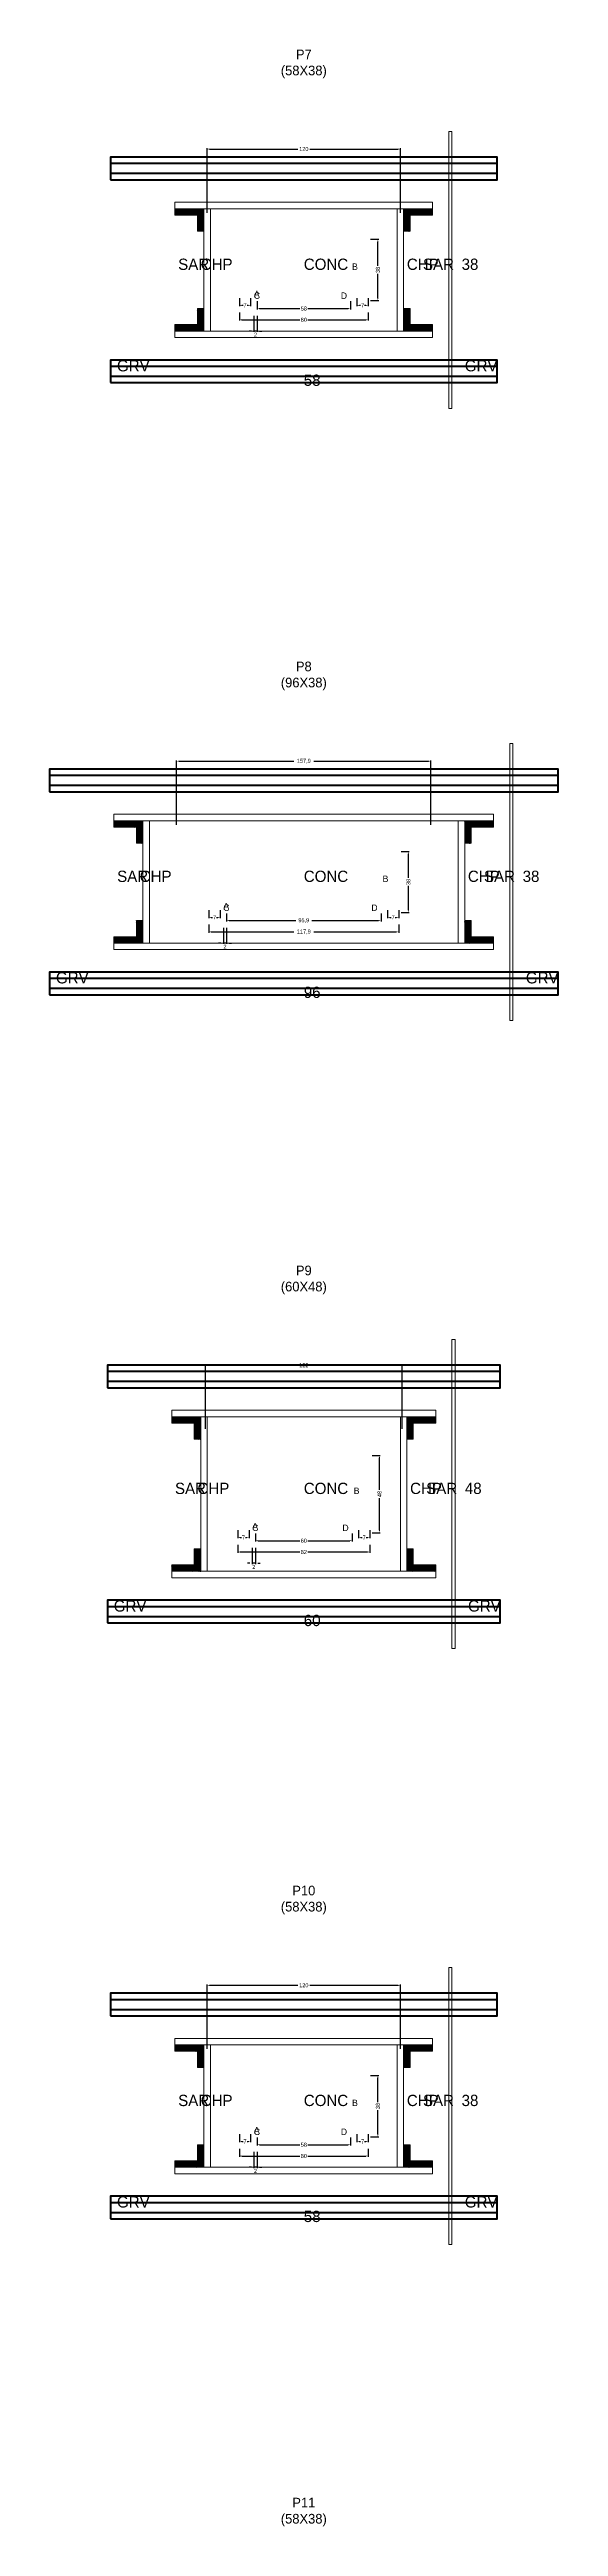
# Model space of a CAD drawing. Header units: centimetres. Extents: x -8500 to 4299, y -7226 to 295.
# Drawn here: x -158 to 158, y -3161 to -1623 of the extents above; entities that cross this region are included whole.
import ezdxf

# ---------------------------------------------------------------- set-up
doc = ezdxf.new("R2010")
doc.units = ezdxf.units.CM
for name, color, linetype in [('COTA', 241, 'Continuous'), ('GRAVATA', 224, 'Continuous'), ('Hachura', 251, 'Continuous'), ('NOMENCLATURA', 7, 'Continuous'), ('SARRAFO', 251, 'Continuous'), ('Texto Seção', 7, 'Continuous')]:
    doc.layers.add(name, color=color, linetype=linetype)
doc.dimstyles.new('cotax2', dxfattribs={"dimtxt": 2.5, "dimasz": 1.5, "dimexe": 0.5, "dimexo": 0.5, "dimgap": 0.5, "dimtad": 1, "dimcen": 2.5, "dimazin": 3, "dimtfac": 1, "dimtmove": 0, "dimatfit": 3})

# ---------------------------------------------------------------- blocks, each defined once
blk = doc.blocks.new('_CLOSEDFILLED')
at = {"color": 0, "linetype": 'BYBLOCK'}
blk.add_solid([(-1, 0.2), (0, 0), (-1, -0.2)], dxfattribs=at)
blk = doc.blocks.new('*D184')
for p, q in [((-40, -1786.5), (-40, -1791.5)), ((-38.5, -1791), (-2.5, -1791)), ((2.5, -1791), (38.5, -1791)), ((40, -1786.5), (40, -1791.5))]:
    blk.add_line(p, q)
at = {"layer": 'Defpoints'}
for p in [(-40, -1786), (-40, -1791), (40, -1786)]:
    blk.add_point(p, dxfattribs=at)
at = {"layer": 'COTA', "xscale": 1.5, "yscale": 1.5, "rotation": 180}
blk.add_blockref('_CLOSEDFILLED', (-40, -1791), dxfattribs=at)
at = {"layer": 'COTA', "xscale": 1.5, "yscale": 1.5}
blk.add_blockref('_CLOSEDFILLED', (40, -1791), dxfattribs=at)
at = {"layer": 'COTA', "insert": (0, -1791), "char_height": 2.5, "attachment_point": 5}
blk.add_mtext('80', dxfattribs=at)
blk = doc.blocks.new('*D185')
for p, q in [((-29, -1779.5), (-29, -1784.5)), ((29, -1779.5), (29, -1784.5)), ((-27.5, -1784), (-2.5, -1784)), ((2.5, -1784), (27.5, -1784))]:
    blk.add_line(p, q)
at = {"layer": 'Defpoints'}
for p in [(-29, -1779), (29, -1779), (-29, -1784)]:
    blk.add_point(p, dxfattribs=at)
at = {"layer": 'COTA', "xscale": 1.5, "yscale": 1.5, "rotation": 180}
blk.add_blockref('_CLOSEDFILLED', (-29, -1784), dxfattribs=at)
at = {"layer": 'COTA', "xscale": 1.5, "yscale": 1.5}
blk.add_blockref('_CLOSEDFILLED', (29, -1784), dxfattribs=at)
at = {"layer": 'COTA', "insert": (0, -1784), "char_height": 2.5, "attachment_point": 5}
blk.add_mtext('58', dxfattribs=at)
blk = doc.blocks.new('*D186')
for p, q in [((41.5, -1741), (46.5, -1741)), ((46, -1757.5), (46, -1742.5)), ((46, -1777.5), (46, -1762.5)), ((41.5, -1779), (46.5, -1779))]:
    blk.add_line(p, q)
at = {"layer": 'Defpoints'}
for p in [(41, -1741), (41, -1779), (46, -1779)]:
    blk.add_point(p, dxfattribs=at)
at = {"layer": 'COTA', "xscale": 1.5, "yscale": 1.5}
for p, rotation in [((46, -1741), 90), ((46, -1779), 270)]:
    blk.add_blockref('_CLOSEDFILLED', p, dxfattribs=dict(at, rotation=rotation))
at = {"layer": 'COTA', "insert": (46, -1760), "char_height": 2.5, "attachment_point": 5, "rotation": 90}
blk.add_mtext('38', dxfattribs=at)
blk = doc.blocks.new('*D187')
for p, q in [((-40, -1777.5), (-40, -1782.5)), ((-38.5, -1782), (-37.75, -1782)), ((-35.25, -1782), (-34.5, -1782)), ((-33, -1777.5), (-33, -1782.5))]:
    blk.add_line(p, q)
at = {"layer": 'Defpoints'}
for p in [(-40, -1777), (-40, -1782), (-33, -1777)]:
    blk.add_point(p, dxfattribs=at)
at = {"layer": 'COTA', "xscale": 1.5, "yscale": 1.5, "rotation": 180}
blk.add_blockref('_CLOSEDFILLED', (-40, -1782), dxfattribs=at)
at = {"layer": 'COTA', "xscale": 1.5, "yscale": 1.5}
blk.add_blockref('_CLOSEDFILLED', (-33, -1782), dxfattribs=at)
at = {"layer": 'COTA', "insert": (-36.5, -1782), "char_height": 2.5, "attachment_point": 5}
blk.add_mtext('7', dxfattribs=at)
blk = doc.blocks.new('*D188')
for p, q in [((33, -1777.5), (33, -1782.5)), ((34.5, -1782), (35.25, -1782)), ((37.75, -1782), (38.5, -1782)), ((40, -1777.5), (40, -1782.5))]:
    blk.add_line(p, q)
at = {"layer": 'Defpoints'}
for p in [(33, -1777), (33, -1782), (40, -1777)]:
    blk.add_point(p, dxfattribs=at)
at = {"layer": 'COTA', "xscale": 1.5, "yscale": 1.5, "rotation": 180}
blk.add_blockref('_CLOSEDFILLED', (33, -1782), dxfattribs=at)
at = {"layer": 'COTA', "xscale": 1.5, "yscale": 1.5}
blk.add_blockref('_CLOSEDFILLED', (40, -1782), dxfattribs=at)
at = {"layer": 'COTA', "insert": (36.5, -1782), "char_height": 2.5, "attachment_point": 5}
blk.add_mtext('7', dxfattribs=at)
blk = doc.blocks.new('*D189')
for p, q in [((-60, -1724.5), (-60, -1684.5)), ((-58.5, -1685), (-3.75, -1685)), ((3.75, -1685), (58.5, -1685)), ((60, -1724.5), (60, -1684.5))]:
    blk.add_line(p, q)
at = {"layer": 'Defpoints'}
for p in [(-60, -1685), (-60, -1725), (60, -1725)]:
    blk.add_point(p, dxfattribs=at)
at = {"layer": 'COTA', "xscale": 1.5, "yscale": 1.5, "rotation": 180}
blk.add_blockref('_CLOSEDFILLED', (-60, -1685), dxfattribs=at)
at = {"layer": 'COTA', "xscale": 1.5, "yscale": 1.5}
blk.add_blockref('_CLOSEDFILLED', (60, -1685), dxfattribs=at)
at = {"layer": 'COTA', "insert": (0, -1685), "char_height": 2.5, "attachment_point": 5}
blk.add_mtext('120', dxfattribs=at)
blk = doc.blocks.new('*D218')
for p, q in [((-58.95, -2166.5), (-58.95, -2171.5)), ((58.95, -2166.5), (58.95, -2171.5)), ((-57.45, -2171), (-6.25, -2171)), ((6.25, -2171), (57.45, -2171))]:
    blk.add_line(p, q)
at = {"layer": 'Defpoints'}
for p in [(-58.95, -2166), (58.95, -2166), (-58.95, -2171)]:
    blk.add_point(p, dxfattribs=at)
at = {"layer": 'COTA', "xscale": 1.5, "yscale": 1.5, "rotation": 180}
blk.add_blockref('_CLOSEDFILLED', (-58.95, -2171), dxfattribs=at)
at = {"layer": 'COTA', "xscale": 1.5, "yscale": 1.5}
blk.add_blockref('_CLOSEDFILLED', (58.95, -2171), dxfattribs=at)
at = {"layer": 'COTA', "insert": (0, -2171), "char_height": 2.5, "attachment_point": 5}
blk.add_mtext('117,9', dxfattribs=at)
blk = doc.blocks.new('*D219')
for p, q in [((-47.95, -2159.5), (-47.95, -2164.5)), ((-46.45, -2164), (-5, -2164)), ((5, -2164), (46.45, -2164)), ((47.95, -2159.5), (47.95, -2164.5))]:
    blk.add_line(p, q)
at = {"layer": 'Defpoints'}
for p in [(-47.95, -2159), (-47.95, -2164), (47.95, -2159)]:
    blk.add_point(p, dxfattribs=at)
at = {"layer": 'COTA', "xscale": 1.5, "yscale": 1.5, "rotation": 180}
blk.add_blockref('_CLOSEDFILLED', (-47.95, -2164), dxfattribs=at)
at = {"layer": 'COTA', "xscale": 1.5, "yscale": 1.5}
blk.add_blockref('_CLOSEDFILLED', (47.95, -2164), dxfattribs=at)
at = {"layer": 'COTA', "insert": (0, -2164), "char_height": 2.5, "attachment_point": 5}
blk.add_mtext('95,9', dxfattribs=at)
blk = doc.blocks.new('*D220')
for p, q in [((60.45, -2121), (65.45, -2121)), ((64.95, -2137.5), (64.95, -2122.5)), ((64.95, -2157.5), (64.95, -2142.5)), ((60.45, -2159), (65.45, -2159))]:
    blk.add_line(p, q)
at = {"layer": 'Defpoints'}
for p in [(59.95, -2121), (59.95, -2159), (64.95, -2159)]:
    blk.add_point(p, dxfattribs=at)
at = {"layer": 'COTA', "xscale": 1.5, "yscale": 1.5}
for p, rotation in [((64.95, -2121), 90), ((64.95, -2159), 270)]:
    blk.add_blockref('_CLOSEDFILLED', p, dxfattribs=dict(at, rotation=rotation))
at = {"layer": 'COTA', "insert": (64.95, -2140), "char_height": 2.5, "attachment_point": 5, "rotation": 90}
blk.add_mtext('38', dxfattribs=at)
blk = doc.blocks.new('*D221')
for p, q in [((-58.95, -2157.5), (-58.95, -2162.5)), ((-57.45, -2162), (-56.7, -2162)), ((-54.2, -2162), (-53.45, -2162)), ((-51.95, -2157.5), (-51.95, -2162.5))]:
    blk.add_line(p, q)
at = {"layer": 'Defpoints'}
for p in [(-58.95, -2157), (-58.95, -2162), (-51.95, -2157)]:
    blk.add_point(p, dxfattribs=at)
at = {"layer": 'COTA', "xscale": 1.5, "yscale": 1.5, "rotation": 180}
blk.add_blockref('_CLOSEDFILLED', (-58.95, -2162), dxfattribs=at)
at = {"layer": 'COTA', "xscale": 1.5, "yscale": 1.5}
blk.add_blockref('_CLOSEDFILLED', (-51.95, -2162), dxfattribs=at)
at = {"layer": 'COTA', "insert": (-55.45, -2162), "char_height": 2.5, "attachment_point": 5}
blk.add_mtext('7', dxfattribs=at)
blk = doc.blocks.new('*D222')
for p, q in [((51.95, -2157.5), (51.95, -2162.5)), ((53.45, -2162), (54.2, -2162)), ((56.7, -2162), (57.45, -2162)), ((58.95, -2157.5), (58.95, -2162.5))]:
    blk.add_line(p, q)
at = {"layer": 'Defpoints'}
for p in [(51.95, -2157), (51.95, -2162), (58.95, -2157)]:
    blk.add_point(p, dxfattribs=at)
at = {"layer": 'COTA', "xscale": 1.5, "yscale": 1.5, "rotation": 180}
blk.add_blockref('_CLOSEDFILLED', (51.95, -2162), dxfattribs=at)
at = {"layer": 'COTA', "xscale": 1.5, "yscale": 1.5}
blk.add_blockref('_CLOSEDFILLED', (58.95, -2162), dxfattribs=at)
at = {"layer": 'COTA', "insert": (55.45, -2162), "char_height": 2.5, "attachment_point": 5}
blk.add_mtext('7', dxfattribs=at)
blk = doc.blocks.new('*D223')
for p, q in [((-78.95, -2104.5), (-78.95, -2064.5)), ((-77.45, -2065), (-6.25, -2065)), ((6.25, -2065), (77.45, -2065)), ((78.95, -2104.5), (78.95, -2064.5))]:
    blk.add_line(p, q)
at = {"layer": 'Defpoints'}
for p in [(-78.95, -2065), (-78.95, -2105), (78.95, -2105)]:
    blk.add_point(p, dxfattribs=at)
at = {"layer": 'COTA', "xscale": 1.5, "yscale": 1.5, "rotation": 180}
blk.add_blockref('_CLOSEDFILLED', (-78.95, -2065), dxfattribs=at)
at = {"layer": 'COTA', "xscale": 1.5, "yscale": 1.5}
blk.add_blockref('_CLOSEDFILLED', (78.95, -2065), dxfattribs=at)
at = {"layer": 'COTA', "insert": (0, -2065), "char_height": 2.5, "attachment_point": 5}
blk.add_mtext('157,9', dxfattribs=at)
blk = doc.blocks.new('*D252')
for p, q in [((-41, -2551.5), (-41, -2556.5)), ((41, -2551.5), (41, -2556.5)), ((-39.5, -2556), (-2.5, -2556)), ((2.5, -2556), (39.5, -2556))]:
    blk.add_line(p, q)
at = {"layer": 'Defpoints'}
for p in [(-41, -2551), (41, -2551), (-41, -2556)]:
    blk.add_point(p, dxfattribs=at)
at = {"layer": 'COTA', "xscale": 1.5, "yscale": 1.5, "rotation": 180}
blk.add_blockref('_CLOSEDFILLED', (-41, -2556), dxfattribs=at)
at = {"layer": 'COTA', "xscale": 1.5, "yscale": 1.5}
blk.add_blockref('_CLOSEDFILLED', (41, -2556), dxfattribs=at)
at = {"layer": 'COTA', "insert": (0, -2556), "char_height": 2.5, "attachment_point": 5}
blk.add_mtext('82', dxfattribs=at)
blk = doc.blocks.new('*D253')
for p, q in [((-30, -2544.5), (-30, -2549.5)), ((-28.5, -2549), (-2.5, -2549)), ((2.5, -2549), (28.5, -2549)), ((30, -2544.5), (30, -2549.5))]:
    blk.add_line(p, q)
at = {"layer": 'Defpoints'}
for p in [(-30, -2544), (-30, -2549), (30, -2544)]:
    blk.add_point(p, dxfattribs=at)
at = {"layer": 'COTA', "xscale": 1.5, "yscale": 1.5, "rotation": 180}
blk.add_blockref('_CLOSEDFILLED', (-30, -2549), dxfattribs=at)
at = {"layer": 'COTA', "xscale": 1.5, "yscale": 1.5}
blk.add_blockref('_CLOSEDFILLED', (30, -2549), dxfattribs=at)
at = {"layer": 'COTA', "insert": (0, -2549), "char_height": 2.5, "attachment_point": 5}
blk.add_mtext('60', dxfattribs=at)
blk = doc.blocks.new('*D254')
for p, q in [((42.5, -2496), (47.5, -2496)), ((47, -2517.5), (47, -2497.5)), ((47, -2542.5), (47, -2522.5)), ((42.5, -2544), (47.5, -2544))]:
    blk.add_line(p, q)
at = {"layer": 'Defpoints'}
for p in [(42, -2496), (42, -2544), (47, -2544)]:
    blk.add_point(p, dxfattribs=at)
at = {"layer": 'COTA', "xscale": 1.5, "yscale": 1.5}
for p, rotation in [((47, -2496), 90), ((47, -2544), 270)]:
    blk.add_blockref('_CLOSEDFILLED', p, dxfattribs=dict(at, rotation=rotation))
at = {"layer": 'COTA', "insert": (47, -2520), "char_height": 2.5, "attachment_point": 5, "rotation": 90}
blk.add_mtext('48', dxfattribs=at)
blk = doc.blocks.new('*D255')
for p, q in [((-41, -2542.5), (-41, -2547.5)), ((-39.5, -2547), (-38.75, -2547)), ((-36.25, -2547), (-35.5, -2547)), ((-34, -2542.5), (-34, -2547.5))]:
    blk.add_line(p, q)
at = {"layer": 'Defpoints'}
for p in [(-41, -2542), (-41, -2547), (-34, -2542)]:
    blk.add_point(p, dxfattribs=at)
at = {"layer": 'COTA', "xscale": 1.5, "yscale": 1.5, "rotation": 180}
blk.add_blockref('_CLOSEDFILLED', (-41, -2547), dxfattribs=at)
at = {"layer": 'COTA', "xscale": 1.5, "yscale": 1.5}
blk.add_blockref('_CLOSEDFILLED', (-34, -2547), dxfattribs=at)
at = {"layer": 'COTA', "insert": (-37.5, -2547), "char_height": 2.5, "attachment_point": 5}
blk.add_mtext('7', dxfattribs=at)
blk = doc.blocks.new('*D256')
for p, q in [((34, -2542.5), (34, -2547.5)), ((35.5, -2547), (36.25, -2547)), ((38.75, -2547), (39.5, -2547)), ((41, -2542.5), (41, -2547.5))]:
    blk.add_line(p, q)
at = {"layer": 'Defpoints'}
for p in [(34, -2542), (34, -2547), (41, -2542)]:
    blk.add_point(p, dxfattribs=at)
at = {"layer": 'COTA', "xscale": 1.5, "yscale": 1.5, "rotation": 180}
blk.add_blockref('_CLOSEDFILLED', (34, -2547), dxfattribs=at)
at = {"layer": 'COTA', "xscale": 1.5, "yscale": 1.5}
blk.add_blockref('_CLOSEDFILLED', (41, -2547), dxfattribs=at)
at = {"layer": 'COTA', "insert": (37.5, -2547), "char_height": 2.5, "attachment_point": 5}
blk.add_mtext('7', dxfattribs=at)
blk = doc.blocks.new('*D257')
for p, q in [((-61, -2479.5), (-61, -2439.5)), ((-59.5, -2440), (-3.75, -2440)), ((3.75, -2440), (59.5, -2440)), ((61, -2479.5), (61, -2439.5))]:
    blk.add_line(p, q)
at = {"layer": 'Defpoints'}
for p in [(-61, -2440), (-61, -2480), (61, -2480)]:
    blk.add_point(p, dxfattribs=at)
at = {"layer": 'COTA', "xscale": 1.5, "yscale": 1.5, "rotation": 180}
blk.add_blockref('_CLOSEDFILLED', (-61, -2440), dxfattribs=at)
at = {"layer": 'COTA', "xscale": 1.5, "yscale": 1.5}
blk.add_blockref('_CLOSEDFILLED', (61, -2440), dxfattribs=at)
at = {"layer": 'COTA', "insert": (0, -2440), "char_height": 2.5, "attachment_point": 5}
blk.add_mtext('122', dxfattribs=at)
blk = doc.blocks.new('*D286')
for p, q in [((-40, -2926.5), (-40, -2931.5)), ((-38.5, -2931), (-2.5, -2931)), ((2.5, -2931), (38.5, -2931)), ((40, -2926.5), (40, -2931.5))]:
    blk.add_line(p, q)
at = {"layer": 'Defpoints'}
for p in [(-40, -2926), (-40, -2931), (40, -2926)]:
    blk.add_point(p, dxfattribs=at)
at = {"layer": 'COTA', "xscale": 1.5, "yscale": 1.5, "rotation": 180}
blk.add_blockref('_CLOSEDFILLED', (-40, -2931), dxfattribs=at)
at = {"layer": 'COTA', "xscale": 1.5, "yscale": 1.5}
blk.add_blockref('_CLOSEDFILLED', (40, -2931), dxfattribs=at)
at = {"layer": 'COTA', "insert": (0, -2931), "char_height": 2.5, "attachment_point": 5}
blk.add_mtext('80', dxfattribs=at)
blk = doc.blocks.new('*D287')
for p, q in [((-29, -2919.5), (-29, -2924.5)), ((29, -2919.5), (29, -2924.5)), ((-27.5, -2924), (-2.5, -2924)), ((2.5, -2924), (27.5, -2924))]:
    blk.add_line(p, q)
at = {"layer": 'Defpoints'}
for p in [(-29, -2919), (29, -2919), (-29, -2924)]:
    blk.add_point(p, dxfattribs=at)
at = {"layer": 'COTA', "xscale": 1.5, "yscale": 1.5, "rotation": 180}
blk.add_blockref('_CLOSEDFILLED', (-29, -2924), dxfattribs=at)
at = {"layer": 'COTA', "xscale": 1.5, "yscale": 1.5}
blk.add_blockref('_CLOSEDFILLED', (29, -2924), dxfattribs=at)
at = {"layer": 'COTA', "insert": (0, -2924), "char_height": 2.5, "attachment_point": 5}
blk.add_mtext('58', dxfattribs=at)
blk = doc.blocks.new('*D288')
for p, q in [((41.5, -2881), (46.5, -2881)), ((46, -2897.5), (46, -2882.5)), ((46, -2917.5), (46, -2902.5)), ((41.5, -2919), (46.5, -2919))]:
    blk.add_line(p, q)
at = {"layer": 'Defpoints'}
for p in [(41, -2881), (41, -2919), (46, -2919)]:
    blk.add_point(p, dxfattribs=at)
at = {"layer": 'COTA', "xscale": 1.5, "yscale": 1.5}
for p, rotation in [((46, -2881), 90), ((46, -2919), 270)]:
    blk.add_blockref('_CLOSEDFILLED', p, dxfattribs=dict(at, rotation=rotation))
at = {"layer": 'COTA', "insert": (46, -2900), "char_height": 2.5, "attachment_point": 5, "rotation": 90}
blk.add_mtext('38', dxfattribs=at)
blk = doc.blocks.new('*D289')
for p, q in [((-40, -2917.5), (-40, -2922.5)), ((-33, -2917.5), (-33, -2922.5)), ((-38.5, -2922), (-37.75, -2922)), ((-35.25, -2922), (-34.5, -2922))]:
    blk.add_line(p, q)
at = {"layer": 'Defpoints'}
for p in [(-40, -2917), (-33, -2917), (-40, -2922)]:
    blk.add_point(p, dxfattribs=at)
at = {"layer": 'COTA', "xscale": 1.5, "yscale": 1.5, "rotation": 180}
blk.add_blockref('_CLOSEDFILLED', (-40, -2922), dxfattribs=at)
at = {"layer": 'COTA', "xscale": 1.5, "yscale": 1.5}
blk.add_blockref('_CLOSEDFILLED', (-33, -2922), dxfattribs=at)
at = {"layer": 'COTA', "insert": (-36.5, -2922), "char_height": 2.5, "attachment_point": 5}
blk.add_mtext('7', dxfattribs=at)
blk = doc.blocks.new('*D290')
for p, q in [((33, -2917.5), (33, -2922.5)), ((40, -2917.5), (40, -2922.5)), ((34.5, -2922), (35.25, -2922)), ((37.75, -2922), (38.5, -2922))]:
    blk.add_line(p, q)
at = {"layer": 'Defpoints'}
for p in [(33, -2917), (40, -2917), (33, -2922)]:
    blk.add_point(p, dxfattribs=at)
at = {"layer": 'COTA', "xscale": 1.5, "yscale": 1.5, "rotation": 180}
blk.add_blockref('_CLOSEDFILLED', (33, -2922), dxfattribs=at)
at = {"layer": 'COTA', "xscale": 1.5, "yscale": 1.5}
blk.add_blockref('_CLOSEDFILLED', (40, -2922), dxfattribs=at)
at = {"layer": 'COTA', "insert": (36.5, -2922), "char_height": 2.5, "attachment_point": 5}
blk.add_mtext('7', dxfattribs=at)
blk = doc.blocks.new('*D291')
for p, q in [((-60, -2864.5), (-60, -2824.5)), ((-58.5, -2825), (-3.75, -2825)), ((3.75, -2825), (58.5, -2825)), ((60, -2864.5), (60, -2824.5))]:
    blk.add_line(p, q)
at = {"layer": 'Defpoints'}
for p in [(-60, -2825), (-60, -2865), (60, -2865)]:
    blk.add_point(p, dxfattribs=at)
at = {"layer": 'COTA', "xscale": 1.5, "yscale": 1.5, "rotation": 180}
blk.add_blockref('_CLOSEDFILLED', (-60, -2825), dxfattribs=at)
at = {"layer": 'COTA', "xscale": 1.5, "yscale": 1.5}
blk.add_blockref('_CLOSEDFILLED', (60, -2825), dxfattribs=at)
at = {"layer": 'COTA', "insert": (0, -2825), "char_height": 2.5, "attachment_point": 5}
blk.add_mtext('120', dxfattribs=at)

msp = doc.modelspace()

# ---------------------------------------------------------------- hatches: boundary and pattern name
at = {"layer": 'SARRAFO'}
h = msp.add_hatch(dxfattribs=at)
h.set_pattern_fill('SOLID', scale=2)
h.paths.add_polyline_path([(-80, -1726), (-66, -1726), (-66, -1722), (-80, -1722)])
h = msp.add_hatch(dxfattribs=at)
h.set_pattern_fill('SOLID', scale=2)
h.paths.add_polyline_path([(-66, -1736), (-62, -1736), (-62, -1722), (-66, -1722)])
h = msp.add_hatch(dxfattribs=at)
h.set_pattern_fill('SOLID', scale=2)
h.paths.add_polyline_path([(62, -1736), (66, -1736), (66, -1722), (62, -1722)])
h = msp.add_hatch(dxfattribs=at)
h.set_pattern_fill('SOLID', scale=2)
h.paths.add_polyline_path([(66, -1726), (80, -1726), (80, -1722), (66, -1722)])
h = msp.add_hatch(dxfattribs=at)
h.set_pattern_fill('SOLID', scale=2)
h.paths.add_polyline_path([(-80, -1798), (-66, -1798), (-66, -1794), (-80, -1794)])
h = msp.add_hatch(dxfattribs=at)
h.set_pattern_fill('SOLID', scale=2)
h.paths.add_polyline_path([(-66, -1798), (-62, -1798), (-62, -1784), (-66, -1784)])
h = msp.add_hatch(dxfattribs=at)
h.set_pattern_fill('SOLID', scale=2)
h.paths.add_polyline_path([(62, -1798), (66, -1798), (66, -1784), (62, -1784)])
h = msp.add_hatch(dxfattribs=at)
h.set_pattern_fill('SOLID', scale=2)
h.paths.add_polyline_path([(66, -1798), (80, -1798), (80, -1794), (66, -1794)])
h = msp.add_hatch(dxfattribs=at)
h.set_pattern_fill('SOLID', scale=2)
h.paths.add_polyline_path([(-117.9, -2106), (-103.9, -2106), (-103.9, -2102), (-117.9, -2102)])
h = msp.add_hatch(dxfattribs=at)
h.set_pattern_fill('SOLID', scale=2)
h.paths.add_polyline_path([(-103.9, -2116), (-99.9, -2116), (-99.9, -2102), (-103.9, -2102)])
h = msp.add_hatch(dxfattribs=at)
h.set_pattern_fill('SOLID', scale=2)
h.paths.add_polyline_path([(99.9, -2116), (103.9, -2116), (103.9, -2102), (99.9, -2102)])
h = msp.add_hatch(dxfattribs=at)
h.set_pattern_fill('SOLID', scale=2)
h.paths.add_polyline_path([(103.9, -2106), (117.9, -2106), (117.9, -2102), (103.9, -2102)])
h = msp.add_hatch(dxfattribs=at)
h.set_pattern_fill('SOLID', scale=2)
h.paths.add_polyline_path([(-103.9, -2178), (-99.9, -2178), (-99.9, -2164), (-103.9, -2164)])
h = msp.add_hatch(dxfattribs=at)
h.set_pattern_fill('SOLID', scale=2)
h.paths.add_polyline_path([(99.9, -2178), (103.9, -2178), (103.9, -2164), (99.9, -2164)])
h = msp.add_hatch(dxfattribs=at)
h.set_pattern_fill('SOLID', scale=2)
h.paths.add_polyline_path([(-117.9, -2178), (-103.9, -2178), (-103.9, -2174), (-117.9, -2174)])
h = msp.add_hatch(dxfattribs=at)
h.set_pattern_fill('SOLID', scale=2)
h.paths.add_polyline_path([(103.9, -2178), (117.9, -2178), (117.9, -2174), (103.9, -2174)])
h = msp.add_hatch(dxfattribs=at)
h.set_pattern_fill('SOLID', scale=2)
h.paths.add_polyline_path([(-82, -2476), (-68, -2476), (-68, -2472), (-82, -2472)])
h = msp.add_hatch(dxfattribs=at)
h.set_pattern_fill('SOLID', scale=2)
h.paths.add_polyline_path([(-68, -2486), (-64, -2486), (-64, -2472), (-68, -2472)])
h = msp.add_hatch(dxfattribs=at)
h.set_pattern_fill('SOLID', scale=2)
h.paths.add_polyline_path([(64, -2486), (68, -2486), (68, -2472), (64, -2472)])
h = msp.add_hatch(dxfattribs=at)
h.set_pattern_fill('SOLID', scale=2)
h.paths.add_polyline_path([(68, -2476), (82, -2476), (82, -2472), (68, -2472)])
h = msp.add_hatch(dxfattribs=at)
h.set_pattern_fill('SOLID', scale=2)
h.paths.add_polyline_path([(-82, -2568), (-68, -2568), (-68, -2564), (-82, -2564)])
h = msp.add_hatch(dxfattribs=at)
h.set_pattern_fill('SOLID', scale=2)
h.paths.add_polyline_path([(-68, -2568), (-64, -2568), (-64, -2554), (-68, -2554)])
h = msp.add_hatch(dxfattribs=at)
h.set_pattern_fill('SOLID', scale=2)
h.paths.add_polyline_path([(64, -2568), (68, -2568), (68, -2554), (64, -2554)])
h = msp.add_hatch(dxfattribs=at)
h.set_pattern_fill('SOLID', scale=2)
h.paths.add_polyline_path([(68, -2568), (82, -2568), (82, -2564), (68, -2564)])
h = msp.add_hatch(dxfattribs=at)
h.set_pattern_fill('SOLID', scale=2)
h.paths.add_polyline_path([(-80, -2866), (-66, -2866), (-66, -2862), (-80, -2862)])
h = msp.add_hatch(dxfattribs=at)
h.set_pattern_fill('SOLID', scale=2)
h.paths.add_polyline_path([(-66, -2876), (-62, -2876), (-62, -2862), (-66, -2862)])
h = msp.add_hatch(dxfattribs=at)
h.set_pattern_fill('SOLID', scale=2)
h.paths.add_polyline_path([(62, -2876), (66, -2876), (66, -2862), (62, -2862)])
h = msp.add_hatch(dxfattribs=at)
h.set_pattern_fill('SOLID', scale=2)
h.paths.add_polyline_path([(66, -2866), (80, -2866), (80, -2862), (66, -2862)])
h = msp.add_hatch(dxfattribs=at)
h.set_pattern_fill('SOLID', scale=2)
h.paths.add_polyline_path([(-80, -2938), (-66, -2938), (-66, -2934), (-80, -2934)])
h = msp.add_hatch(dxfattribs=at)
h.set_pattern_fill('SOLID', scale=2)
h.paths.add_polyline_path([(-66, -2938), (-62, -2938), (-62, -2924), (-66, -2924)])
h = msp.add_hatch(dxfattribs=at)
h.set_pattern_fill('SOLID', scale=2)
h.paths.add_polyline_path([(62, -2938), (66, -2938), (66, -2924), (62, -2924)])
h = msp.add_hatch(dxfattribs=at)
h.set_pattern_fill('SOLID', scale=2)
h.paths.add_polyline_path([(66, -2938), (80, -2938), (80, -2934), (66, -2934)])

# ---------------------------------------------------------------- linework, layer by layer
at = {"layer": 'GRAVATA', "lineweight": 50}
for points in [[(-120, -1704), (120, -1704), (120, -1690), (-120, -1690)], [(-120, -1700), (120, -1700), (120, -1694), (-120, -1694)], [(-120, -1830), (120, -1830), (120, -1816), (-120, -1816)], [(-120, -1826), (120, -1826), (120, -1820), (-120, -1820)], [(-157.9, -2084), (157.9, -2084), (157.9, -2070), (-157.9, -2070)], [(-157.9, -2080), (157.9, -2080), (157.9, -2074), (-157.9, -2074)], [(-157.9, -2210), (157.9, -2210), (157.9, -2196), (-157.9, -2196)], [(-157.9, -2206), (157.9, -2206), (157.9, -2200), (-157.9, -2200)], [(-122, -2454), (122, -2454), (122, -2440), (-122, -2440)], [(-122, -2450), (122, -2450), (122, -2444), (-122, -2444)], [(-122, -2600), (122, -2600), (122, -2586), (-122, -2586)], [(-122, -2596), (122, -2596), (122, -2590), (-122, -2590)], [(-120, -2844), (120, -2844), (120, -2830), (-120, -2830)], [(-120, -2840), (120, -2840), (120, -2834), (-120, -2834)], [(-120, -2970), (120, -2970), (120, -2956), (-120, -2956)], [(-120, -2966), (120, -2966), (120, -2960), (-120, -2960)]]:
    msp.add_lwpolyline(points, close=True, dxfattribs=at)
at = {"layer": 'Hachura', "lineweight": 13}
for points in [[(90, -1846), (92, -1846), (92, -1674), (90, -1674)], [(127.9, -2226), (129.9, -2226), (129.9, -2054), (127.9, -2054)], [(92, -2616), (94, -2616), (94, -2424), (92, -2424)], [(90, -2986), (92, -2986), (92, -2814), (90, -2814)]]:
    msp.add_lwpolyline(points, close=True, dxfattribs=at)
at = {"layer": 'Hachura', "lineweight": 18}
for points in [[(-80, -1722), (80, -1722), (80, -1718), (-80, -1718)], [(-62, -1798), (-58, -1798), (-58, -1722), (-62, -1722)], [(58, -1798), (62, -1798), (62, -1722), (58, -1722)], [(-80, -1802), (80, -1802), (80, -1798), (-80, -1798)], [(-117.9, -2102), (117.9, -2102), (117.9, -2098), (-117.9, -2098)], [(-99.9, -2178), (-95.9, -2178), (-95.9, -2102), (-99.9, -2102)], [(95.9, -2178), (99.9, -2178), (99.9, -2102), (95.9, -2102)], [(-117.9, -2182), (117.9, -2182), (117.9, -2178), (-117.9, -2178)], [(-82, -2472), (82, -2472), (82, -2468), (-82, -2468)], [(-64, -2568), (-60, -2568), (-60, -2472), (-64, -2472)], [(60, -2568), (64, -2568), (64, -2472), (60, -2472)], [(-82, -2572), (82, -2572), (82, -2568), (-82, -2568)], [(-80, -2862), (80, -2862), (80, -2858), (-80, -2858)], [(-62, -2938), (-58, -2938), (-58, -2862), (-62, -2862)], [(58, -2938), (62, -2938), (62, -2862), (58, -2862)], [(-80, -2942), (80, -2942), (80, -2938), (-80, -2938)]]:
    msp.add_lwpolyline(points, close=True, dxfattribs=at)
at = {"layer": 'SARRAFO', "lineweight": 13}
for points in [[(-80, -1726), (-66, -1726), (-66, -1722), (-80, -1722)], [(-66, -1736), (-62, -1736), (-62, -1722), (-66, -1722)], [(62, -1736), (66, -1736), (66, -1722), (62, -1722)], [(66, -1726), (80, -1726), (80, -1722), (66, -1722)], [(-80, -1798), (-66, -1798), (-66, -1794), (-80, -1794)], [(-66, -1798), (-62, -1798), (-62, -1784), (-66, -1784)], [(62, -1798), (66, -1798), (66, -1784), (62, -1784)], [(66, -1798), (80, -1798), (80, -1794), (66, -1794)], [(-117.9, -2106), (-103.9, -2106), (-103.9, -2102), (-117.9, -2102)], [(-103.9, -2116), (-99.9, -2116), (-99.9, -2102), (-103.9, -2102)], [(99.9, -2116), (103.9, -2116), (103.9, -2102), (99.9, -2102)], [(103.9, -2106), (117.9, -2106), (117.9, -2102), (103.9, -2102)], [(-103.9, -2178), (-99.9, -2178), (-99.9, -2164), (-103.9, -2164)], [(99.9, -2178), (103.9, -2178), (103.9, -2164), (99.9, -2164)], [(-117.9, -2178), (-103.9, -2178), (-103.9, -2174), (-117.9, -2174)], [(103.9, -2178), (117.9, -2178), (117.9, -2174), (103.9, -2174)], [(-82, -2476), (-68, -2476), (-68, -2472), (-82, -2472)], [(-68, -2486), (-64, -2486), (-64, -2472), (-68, -2472)], [(64, -2486), (68, -2486), (68, -2472), (64, -2472)], [(68, -2476), (82, -2476), (82, -2472), (68, -2472)], [(-82, -2568), (-68, -2568), (-68, -2564), (-82, -2564)], [(-68, -2568), (-64, -2568), (-64, -2554), (-68, -2554)], [(64, -2568), (68, -2568), (68, -2554), (64, -2554)], [(68, -2568), (82, -2568), (82, -2564), (68, -2564)], [(-80, -2866), (-66, -2866), (-66, -2862), (-80, -2862)], [(-66, -2876), (-62, -2876), (-62, -2862), (-66, -2862)], [(62, -2876), (66, -2876), (66, -2862), (62, -2862)], [(66, -2866), (80, -2866), (80, -2862), (66, -2862)], [(-80, -2938), (-66, -2938), (-66, -2934), (-80, -2934)], [(-66, -2938), (-62, -2938), (-62, -2924), (-66, -2924)], [(62, -2938), (66, -2938), (66, -2924), (62, -2924)], [(66, -2938), (80, -2938), (80, -2934), (66, -2934)]]:
    msp.add_lwpolyline(points, close=True, dxfattribs=at)

# ---------------------------------------------------------------- texts
at = {"layer": 'NOMENCLATURA'}
for s, p in [('B', (30, -1760)), ('A', (-31, -1777)), ('C', (-31, -1778)), ('D', (23, -1778)), ('B', (48.95, -2140)), ('A', (-49.95, -2157)), ('C', (-49.95, -2158)), ('D', (41.95, -2158)), ('B', (31, -2520)), ('A', (-32, -2542)), ('C', (-32, -2543)), ('D', (24, -2543)), ('B', (30, -2900)), ('A', (-31, -2917)), ('C', (-31, -2918)), ('D', (23, -2918))]:
    msp.add_text(s, height=4, dxfattribs=at).set_placement(p)
at = {"layer": 'NOMENCLATURA', "char_height": 6, "attachment_point": 8}
for s, insert in [('P7\\P(58X38)', (0, -1641)), ('P8\\P(96X38)', (0, -2021)), ('P9\\P(60X48)', (0, -2396)), ('P10\\P(58X38)', (0, -2781)), ('P11\\P(58X38)', (0, -3161))]:
    msp.add_mtext(s, dxfattribs=dict(at, insert=insert))
at = {"layer": 'Texto Seção'}
for s, p in [('SAR', (-78, -1760)), ('CHP', (-64, -1760)), ('CONC', (0, -1760)), ('CHP', (64, -1760)), ('SAR', (74, -1760)), ('38', (98, -1760)), ('GRV', (-116, -1823)), ('58', (0, -1832)), ('GRV', (100, -1823)), ('SAR', (-115.9, -2140)), ('CHP', (-101.9, -2140)), ('CONC', (0, -2140)), ('CHP', (101.9, -2140)), ('SAR', (111.9, -2140)), ('38', (135.9, -2140)), ('GRV', (-153.9, -2203)), ('GRV', (137.9, -2203)), ('96', (0, -2212)), ('SAR', (-80, -2520)), ('CHP', (-66, -2520)), ('CONC', (0, -2520)), ('CHP', (66, -2520)), ('SAR', (76, -2520)), ('48', (100, -2520)), ('GRV', (-118, -2593)), ('60', (0, -2602)), ('GRV', (102, -2593)), ('SAR', (-78, -2900)), ('CHP', (-64, -2900)), ('CONC', (0, -2900)), ('CHP', (64, -2900)), ('SAR', (74, -2900)), ('38', (98, -2900)), ('GRV', (-116, -2963)), ('58', (0, -2972)), ('GRV', (100, -2963))]:
    msp.add_text(s, height=7, dxfattribs=at).set_placement(p)

# ---------------------------------------------------------------- dimensions: what is measured, and where the dimension line sits
at = {"layer": 'COTA'}
for base, p1, p2, picture, middle in [((-60, -1685), (-60, -1725), (60, -1725), '*D189', (0, -1685)), ((-40, -1782), (-40, -1777), (-33, -1777), '*D187', (-36.5, -1782)), ((-29, -1784), (-29, -1779), (29, -1779), '*D185', (0, -1784)), ((33, -1782), (33, -1777), (40, -1777), '*D188', (36.5, -1782)), ((-40, -1791), (-40, -1786), (40, -1786), '*D184', (0, -1791)), ((-78.95, -2065), (-78.95, -2105), (78.95, -2105), '*D223', (0, -2065)), ((-58.95, -2162), (-58.95, -2157), (-51.95, -2157), '*D221', (-55.45, -2162)), ((-58.95, -2171), (-58.95, -2166), (58.95, -2166), '*D218', (0, -2171)), ((-47.95, -2164), (-47.95, -2159), (47.95, -2159), '*D219', (0, -2164)), ((51.95, -2162), (51.95, -2157), (58.95, -2157), '*D222', (55.45, -2162)), ((-61, -2440), (-61, -2480), (61, -2480), '*D257', (0, -2440)), ((-41, -2547), (-41, -2542), (-34, -2542), '*D255', (-37.5, -2547)), ((-41, -2556), (-41, -2551), (41, -2551), '*D252', (0, -2556)), ((-30, -2549), (-30, -2544), (30, -2544), '*D253', (0, -2549)), ((34, -2547), (34, -2542), (41, -2542), '*D256', (37.5, -2547)), ((-60, -2825), (-60, -2865), (60, -2865), '*D291', (0, -2825)), ((-40, -2922), (-40, -2917), (-33, -2917), '*D289', (-36.5, -2922)), ((-29, -2924), (-29, -2919), (29, -2919), '*D287', (0, -2924)), ((33, -2922), (33, -2917), (40, -2917), '*D290', (36.5, -2922)), ((-40, -2931), (-40, -2926), (40, -2926), '*D286', (0, -2931))]:
    dim = msp.add_linear_dim(base=base, p1=p1, p2=p2, dimstyle='cotax2', dxfattribs=at)
    dim.commit()
    dim.dimension.update_dxf_attribs({"geometry": picture, "text_midpoint": middle})
for base, p1, p2, picture, middle in [((46, -1779), (41, -1779), (41, -1741), '*D186', (46, -1760)), ((64.95, -2159), (59.95, -2159), (59.95, -2121), '*D220', (64.95, -2140)), ((47, -2544), (42, -2544), (42, -2496), '*D254', (47, -2520)), ((46, -2919), (41, -2919), (41, -2881), '*D288', (46, -2900))]:
    dim = msp.add_linear_dim(base=base, p1=p1, p2=p2, angle=90, dimstyle='cotax2', dxfattribs=at)
    dim.commit()
    dim.dimension.update_dxf_attribs({"geometry": picture, "text_midpoint": middle})
for base, p1, p2 in [((-29, -1798), (-29, -1788), (-31, -1788)), ((-47.95, -2178), (-47.95, -2168), (-49.95, -2168)), ((-30, -2563), (-30, -2553), (-32, -2553)), ((-29, -2938), (-29, -2928), (-31, -2928))]:
    msp.add_linear_dim(base=base, p1=p1, p2=p2, dimstyle='cotax2', dxfattribs=at).render()

doc.saveas('drawing.dxf')
